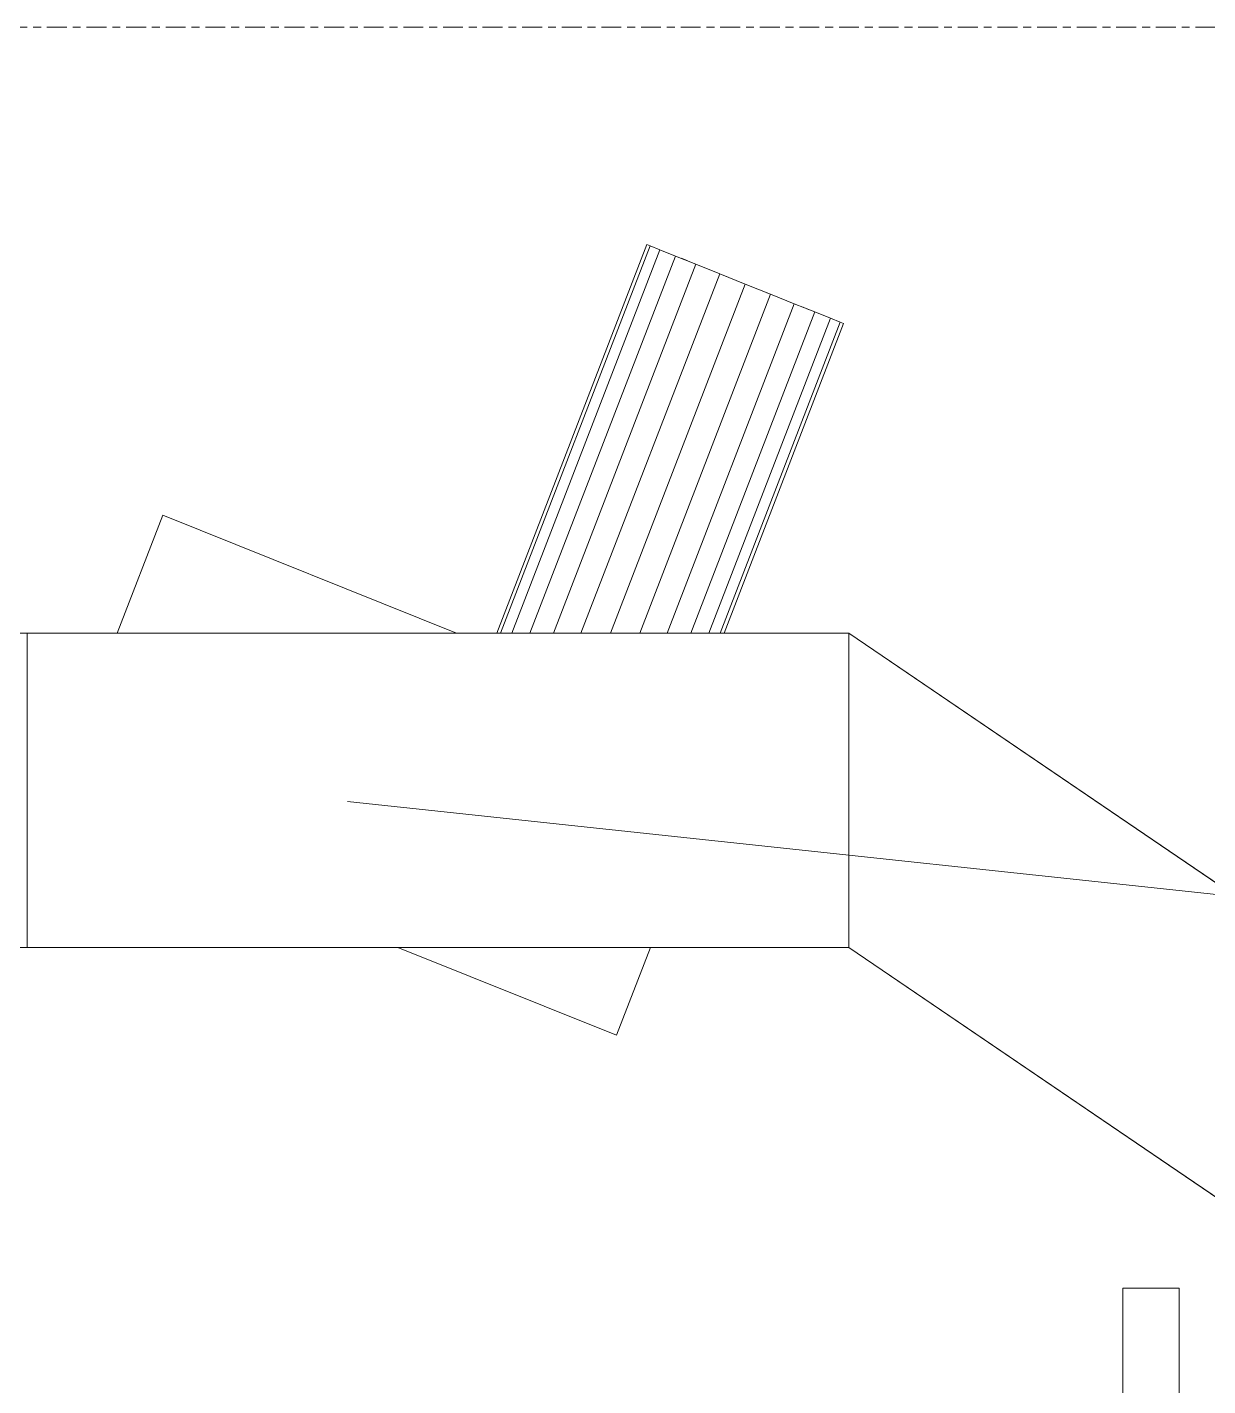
# Model space of a CAD drawing. Header units: centimetres. Extents: x -11896 to 2794, y -437 to 1921.
# Drawn here: x -10960 to -10865.3, y 406.6 to 515.5 of the extents above; entities that cross this region are included whole.
import ezdxf

# ---------------------------------------------------------------- set-up
doc = ezdxf.new("R2010")
doc.units = ezdxf.units.CM
doc.linetypes.add('Centre', pattern=[3.175, 0.635, -0.475, 1.59, -0.475])
doc.layers.add('A-FLOR-LEVL', color=7, linetype='Continuous', lineweight=9)
doc.layers.add('M-EQPM', color=7, linetype='Continuous', lineweight=9)

# ---------------------------------------------------------------- blocks, each defined once
blk = doc.blocks.new('EQ-01-001 - EQ-01-001_dwg_Agrupar_321-1505066-Sección 2-1')
at = {"layer": 'M-EQPM', "color": 251, "true_color": 0x656565}
for p, q in [((-10872.15, 356.18), (-10872.15, 414.44)), ((-10867.63, 414.44), (-10872.15, 414.44)), ((-10872.15, 356.18), (-10872.15, 414.44)), ((-10867.63, 414.44), (-10872.15, 414.44)), ((-10867.63, 356.18), (-10867.63, 414.44)), ((-10867.63, 414.44), (-10867.63, 356.18))]:
    blk.add_line(p, q, dxfattribs=at)
at = {"layer": 'M-EQPM', "color": 251, "true_color": 0x656565, "flags": 128}
blk.add_lwpolyline([(-10867.63, 356.18), (-10867.63, 414.44), (-10872.15, 414.44), (-10872.15, 356.18)], dxfattribs=at)
blk = doc.blocks.new('EQ-01-001 - EQ-01-001_dwg_Agrupar_1649-1505084-Sección 2-1')
blk.add_blockref('EQ-01-001 - EQ-01-001_dwg_Agrupar_321-1505066-Sección 2-1', (0, 0))
blk = doc.blocks.new('EQ-01-001 - EQ-01-001_dwg_Agrupar_674-1505085-Sección 2-1')
at = {"layer": 'M-EQPM', "color": 136, "true_color": 0x007f7f, "flags": 128}
blk.add_lwpolyline([(-10934.3, 453.44), (-10746.55, 433.36), (-10617.73, 403.54), (-10310.35, 403.54)], dxfattribs=at)
blk = doc.blocks.new('EQ-01-001 - EQ-01-001_dwg_Agrupar_795-1505089-Sección 2-1')
at = {"layer": 'M-EQPM', "color": 136, "true_color": 0x007f7f}
for p, q in [((-10952.76, 466.96), (-10949.11, 476.42)), ((-10952.76, 466.96), (-10949.11, 476.42)), ((-10949.11, 476.42), (-10952.76, 466.96)), ((-10925.58, 466.96), (-10949.11, 476.42)), ((-10925.58, 466.96), (-10949.11, 476.42)), ((-10925.58, 466.96), (-10949.11, 476.42)), ((-10930.27, 441.76), (-10912.74, 434.72)), ((-10930.27, 441.76), (-10912.74, 434.72)), ((-10912.74, 434.72), (-10910.02, 441.76)), ((-10912.74, 434.72), (-10910.02, 441.76))]:
    blk.add_line(p, q, dxfattribs=at)
at = {"layer": 'M-EQPM', "color": 136, "true_color": 0x007f7f, "flags": 128}
blk.add_lwpolyline([(-10930.27, 441.76), (-10912.74, 434.72), (-10910.02, 441.76)], dxfattribs=at)
blk = doc.blocks.new('EQ-01-001 - EQ-01-001_dwg_Agrupar_796-1505090-Sección 2-1')
at = {"layer": 'M-EQPM', "color": 136, "true_color": 0x007f7f}
for p, q in [((-10910.32, 498.11), (-10922.35, 466.96)), ((-10910.32, 498.11), (-10922.35, 466.96)), ((-10922.35, 466.96), (-10910.32, 498.11)), ((-10910.05, 498.01), (-10922.04, 466.96)), ((-10910.05, 498.01), (-10922.04, 466.96)), ((-10922.04, 466.96), (-10910.05, 498.01)), ((-10910.05, 498.01), (-10910.32, 498.11)), ((-10910.05, 498.01), (-10909.26, 497.69)), ((-10909.54, 497.8), (-10909.45, 497.76)), ((-10909.54, 497.8), (-10909.45, 497.76)), ((-10909.54, 497.8), (-10909.45, 497.76)), ((-10909.54, 497.8), (-10909.45, 497.76)), ((-10909.54, 497.8), (-10909.45, 497.76)), ((-10909.54, 497.8), (-10909.45, 497.76)), ((-10909.54, 497.8), (-10909.45, 497.76)), ((-10909.54, 497.8), (-10909.45, 497.76)), ((-10909.54, 497.8), (-10909.45, 497.76)), ((-10909.54, 497.8), (-10909.45, 497.76)), ((-10909.54, 497.8), (-10909.45, 497.76)), ((-10909.54, 497.8), (-10909.45, 497.76)), ((-10909.54, 497.8), (-10909.45, 497.76)), ((-10909.54, 497.8), (-10909.45, 497.76)), ((-10909.54, 497.8), (-10909.45, 497.76)), ((-10909.54, 497.8), (-10909.45, 497.76)), ((-10909.54, 497.8), (-10909.45, 497.76)), ((-10909.54, 497.8), (-10909.45, 497.76)), ((-10909.54, 497.8), (-10909.45, 497.76)), ((-10909.54, 497.8), (-10909.45, 497.76)), ((-10909.54, 497.8), (-10909.45, 497.76)), ((-10909.54, 497.8), (-10909.45, 497.76)), ((-10909.54, 497.8), (-10909.45, 497.76)), ((-10909.54, 497.8), (-10909.45, 497.76)), ((-10909.54, 497.8), (-10909.45, 497.76)), ((-10909.26, 497.69), (-10921.13, 466.96)), ((-10909.26, 497.69), (-10921.13, 466.96)), ((-10921.13, 466.96), (-10909.26, 497.69)), ((-10908.01, 497.18), (-10919.68, 466.96)), ((-10908.01, 497.18), (-10919.68, 466.96)), ((-10919.68, 466.96), (-10908.01, 497.18)), ((-10909.26, 497.69), (-10908.01, 497.18)), ((-10908.01, 497.18), (-10906.38, 496.53)), ((-10907.56, 497.01), (-10907.09, 496.82)), ((-10907.56, 497.01), (-10907.09, 496.82)), ((-10907.56, 497.01), (-10907.09, 496.82)), ((-10907.56, 497.01), (-10907.09, 496.82)), ((-10907.56, 497.01), (-10907.09, 496.82)), ((-10907.56, 497.01), (-10907.09, 496.82)), ((-10907.56, 497.01), (-10907.09, 496.82)), ((-10907.56, 497.01), (-10907.09, 496.82)), ((-10907.56, 497.01), (-10907.09, 496.82)), ((-10907.56, 497.01), (-10907.09, 496.82)), ((-10907.56, 497.01), (-10907.09, 496.82)), ((-10907.56, 497.01), (-10907.09, 496.82)), ((-10907.56, 497.01), (-10907.09, 496.82)), ((-10907.56, 497.01), (-10907.09, 496.82)), ((-10907.56, 497.01), (-10907.09, 496.82)), ((-10907.56, 497.01), (-10907.09, 496.82)), ((-10907.56, 497.01), (-10907.09, 496.82)), ((-10907.56, 497.01), (-10907.09, 496.82)), ((-10907.56, 497.01), (-10907.09, 496.82)), ((-10907.56, 497.01), (-10907.09, 496.82)), ((-10907.56, 497.01), (-10907.09, 496.82)), ((-10907.56, 497.01), (-10907.09, 496.82)), ((-10907.56, 497.01), (-10907.09, 496.82)), ((-10907.56, 497.01), (-10907.09, 496.82)), ((-10907.56, 497.01), (-10907.09, 496.82)), ((-10906.38, 496.53), (-10917.79, 466.96)), ((-10906.38, 496.53), (-10917.79, 466.96)), ((-10917.79, 466.96), (-10906.38, 496.53)), ((-10904.47, 495.76), (-10915.59, 466.96)), ((-10904.47, 495.76), (-10915.59, 466.96)), ((-10915.59, 466.96), (-10904.47, 495.76)), ((-10906.38, 496.53), (-10904.47, 495.76)), ((-10904.47, 495.76), (-10902.43, 494.94)), ((-10904.19, 495.65), (-10903.94, 495.55)), ((-10904.19, 495.65), (-10903.94, 495.55)), ((-10904.19, 495.65), (-10903.94, 495.55)), ((-10904.19, 495.65), (-10903.94, 495.55)), ((-10904.19, 495.65), (-10903.94, 495.55)), ((-10904.19, 495.65), (-10903.94, 495.55)), ((-10904.19, 495.65), (-10903.94, 495.55)), ((-10904.19, 495.65), (-10903.94, 495.55)), ((-10904.19, 495.65), (-10903.94, 495.55)), ((-10904.19, 495.65), (-10903.94, 495.55)), ((-10904.19, 495.65), (-10903.94, 495.55)), ((-10904.19, 495.65), (-10903.94, 495.55)), ((-10904.19, 495.65), (-10903.94, 495.55)), ((-10904.19, 495.65), (-10903.94, 495.55)), ((-10904.19, 495.65), (-10903.94, 495.55)), ((-10904.19, 495.65), (-10903.94, 495.55)), ((-10904.19, 495.65), (-10903.94, 495.55)), ((-10904.19, 495.65), (-10903.94, 495.55)), ((-10904.19, 495.65), (-10903.94, 495.55)), ((-10904.19, 495.65), (-10903.94, 495.55)), ((-10904.19, 495.65), (-10903.94, 495.55)), ((-10904.19, 495.65), (-10903.94, 495.55)), ((-10904.19, 495.65), (-10903.94, 495.55)), ((-10904.19, 495.65), (-10903.94, 495.55)), ((-10904.19, 495.65), (-10903.94, 495.55)), ((-10902.43, 494.94), (-10913.23, 466.96)), ((-10902.43, 494.94), (-10913.23, 466.96)), ((-10913.23, 466.96), (-10902.43, 494.94)), ((-10902.43, 494.94), (-10900.39, 494.12)), ((-10900.39, 494.12), (-10910.87, 466.96)), ((-10900.39, 494.12), (-10910.87, 466.96)), ((-10910.87, 466.96), (-10900.39, 494.12)), ((-10900.93, 494.34), (-10900.68, 494.24)), ((-10900.93, 494.34), (-10900.68, 494.24)), ((-10900.93, 494.34), (-10900.68, 494.24)), ((-10900.93, 494.34), (-10900.68, 494.24)), ((-10900.93, 494.34), (-10900.68, 494.24)), ((-10900.93, 494.34), (-10900.68, 494.24)), ((-10900.93, 494.34), (-10900.68, 494.24)), ((-10900.93, 494.34), (-10900.68, 494.24)), ((-10900.93, 494.34), (-10900.68, 494.24)), ((-10900.93, 494.34), (-10900.68, 494.24)), ((-10900.93, 494.34), (-10900.68, 494.24)), ((-10900.93, 494.34), (-10900.68, 494.24)), ((-10900.93, 494.34), (-10900.68, 494.24)), ((-10900.93, 494.34), (-10900.68, 494.24)), ((-10900.93, 494.34), (-10900.68, 494.24)), ((-10900.93, 494.34), (-10900.68, 494.24)), ((-10900.93, 494.34), (-10900.68, 494.24)), ((-10900.93, 494.34), (-10900.68, 494.24)), ((-10900.93, 494.34), (-10900.68, 494.24)), ((-10900.93, 494.34), (-10900.68, 494.24)), ((-10900.93, 494.34), (-10900.68, 494.24)), ((-10900.93, 494.34), (-10900.68, 494.24)), ((-10900.93, 494.34), (-10900.68, 494.24)), ((-10900.93, 494.34), (-10900.68, 494.24)), ((-10900.93, 494.34), (-10900.68, 494.24)), ((-10900.39, 494.12), (-10898.49, 493.36)), ((-10898.49, 493.36), (-10908.68, 466.96)), ((-10898.49, 493.36), (-10908.68, 466.96)), ((-10908.68, 466.96), (-10898.49, 493.36)), ((-10896.85, 492.7), (-10906.79, 466.96)), ((-10896.85, 492.7), (-10906.79, 466.96)), ((-10906.79, 466.96), (-10896.85, 492.7)), ((-10898.49, 493.36), (-10896.85, 492.7)), ((-10897.77, 493.07), (-10897.3, 492.88)), ((-10897.77, 493.07), (-10897.3, 492.88)), ((-10897.77, 493.07), (-10897.3, 492.88)), ((-10897.77, 493.07), (-10897.3, 492.88)), ((-10897.77, 493.07), (-10897.3, 492.88)), ((-10897.77, 493.07), (-10897.3, 492.88)), ((-10897.77, 493.07), (-10897.3, 492.88)), ((-10897.77, 493.07), (-10897.3, 492.88)), ((-10897.77, 493.07), (-10897.3, 492.88)), ((-10897.77, 493.07), (-10897.3, 492.88)), ((-10897.77, 493.07), (-10897.3, 492.88)), ((-10897.77, 493.07), (-10897.3, 492.88)), ((-10897.77, 493.07), (-10897.3, 492.88)), ((-10897.77, 493.07), (-10897.3, 492.88)), ((-10897.77, 493.07), (-10897.3, 492.88)), ((-10897.77, 493.07), (-10897.3, 492.88)), ((-10897.77, 493.07), (-10897.3, 492.88)), ((-10897.77, 493.07), (-10897.3, 492.88)), ((-10897.77, 493.07), (-10897.3, 492.88)), ((-10897.77, 493.07), (-10897.3, 492.88)), ((-10897.77, 493.07), (-10897.3, 492.88)), ((-10897.77, 493.07), (-10897.3, 492.88)), ((-10897.77, 493.07), (-10897.3, 492.88)), ((-10897.77, 493.07), (-10897.3, 492.88)), ((-10897.77, 493.07), (-10897.3, 492.88)), ((-10896.85, 492.7), (-10895.6, 492.2)), ((-10895.6, 492.2), (-10905.34, 466.96)), ((-10895.6, 492.2), (-10905.34, 466.96)), ((-10905.34, 466.96), (-10895.6, 492.2)), ((-10894.81, 491.88), (-10904.43, 466.96)), ((-10894.81, 491.88), (-10904.43, 466.96)), ((-10904.43, 466.96), (-10894.81, 491.88)), ((-10894.54, 491.77), (-10904.12, 466.96)), ((-10894.54, 491.77), (-10904.12, 466.96)), ((-10904.12, 466.96), (-10894.54, 491.77)), ((-10895.6, 492.2), (-10894.81, 491.88)), ((-10895.41, 492.12), (-10895.32, 492.09)), ((-10895.41, 492.12), (-10895.32, 492.09)), ((-10895.41, 492.12), (-10895.32, 492.09)), ((-10895.41, 492.12), (-10895.32, 492.09)), ((-10895.41, 492.12), (-10895.32, 492.09)), ((-10895.41, 492.12), (-10895.32, 492.09)), ((-10895.41, 492.12), (-10895.32, 492.09)), ((-10895.41, 492.12), (-10895.32, 492.09)), ((-10895.41, 492.12), (-10895.32, 492.09)), ((-10895.41, 492.12), (-10895.32, 492.09)), ((-10895.41, 492.12), (-10895.32, 492.09)), ((-10895.41, 492.12), (-10895.32, 492.09)), ((-10895.41, 492.12), (-10895.32, 492.09)), ((-10895.41, 492.12), (-10895.32, 492.09)), ((-10895.41, 492.12), (-10895.32, 492.09)), ((-10895.41, 492.12), (-10895.32, 492.09)), ((-10895.41, 492.12), (-10895.32, 492.09)), ((-10895.41, 492.12), (-10895.32, 492.09)), ((-10895.41, 492.12), (-10895.32, 492.09)), ((-10895.41, 492.12), (-10895.32, 492.09)), ((-10895.41, 492.12), (-10895.32, 492.09)), ((-10895.41, 492.12), (-10895.32, 492.09)), ((-10895.41, 492.12), (-10895.32, 492.09)), ((-10895.41, 492.12), (-10895.32, 492.09)), ((-10895.41, 492.12), (-10895.32, 492.09)), ((-10894.81, 491.88), (-10894.54, 491.77))]:
    blk.add_line(p, q, dxfattribs=at)
blk = doc.blocks.new('EQ-01-001 - EQ-01-001_dwg_Agrupar_459-1505091-Sección 2-1')
for name in ['EQ-01-001 - EQ-01-001_dwg_Agrupar_796-1505090-Sección 2-1', 'EQ-01-001 - EQ-01-001_dwg_Agrupar_795-1505089-Sección 2-1']:
    blk.add_blockref(name, (0, 0))
blk = doc.blocks.new('EQ-01-001 - EQ-01-001_dwg_Agrupar_1590-1505092-Sección 2-1')
at = {"layer": 'M-EQPM', "color": 253, "true_color": 0x999999}
for p, q in [((-10959.99, 466.96), (-10894.13, 466.96)), ((-10959.99, 441.76), (-10959.99, 466.96)), ((-10894.13, 466.96), (-10959.99, 466.96)), ((-10894.13, 441.76), (-10894.13, 466.96)), ((-10844.74, 433.36), (-10894.13, 466.96)), ((-10894.13, 441.76), (-10894.13, 466.96)), ((-10894.13, 466.96), (-10894.13, 441.76)), ((-10894.13, 466.96), (-10844.74, 433.36)), ((-10959.99, 441.76), (-10894.13, 441.76)), ((-10894.13, 441.76), (-10844.74, 408.16))]:
    blk.add_line(p, q, dxfattribs=at)
at = {"layer": 'M-EQPM', "color": 253, "true_color": 0x999999, "flags": 128}
for points in [[(-10894.13, 441.76), (-10844.74, 408.16), (-10844.74, 433.36), (-10894.13, 466.96), (-10894.13, 441.76), (-10959.99, 441.76), (-10959.99, 466.96), (-10963.36, 466.96), (-10963.36, 441.76), (-10959.99, 441.76)], [(-10959.99, 441.76), (-10959.99, 466.96), (-10894.13, 466.96), (-10894.13, 441.76)], [(-10990.32, 441.76), (-10963.36, 441.76), (-10959.99, 441.76), (-10894.13, 441.76)], [(-10894.13, 441.76), (-10844.74, 408.16), (-10844.74, 433.36), (-10743.87, 433.36)]]:
    blk.add_lwpolyline(points, dxfattribs=at)
blk = doc.blocks.new('EQ-01-001 - EQ-01-001_dwg_Agrupar_798-1505099-Sección 2-1')
for name in ['EQ-01-001 - EQ-01-001_dwg_Agrupar_459-1505091-Sección 2-1', 'EQ-01-001 - EQ-01-001_dwg_Agrupar_1590-1505092-Sección 2-1']:
    blk.add_blockref(name, (0, 0))
blk = doc.blocks.new('EQ-01-001 - EQ-01-001_dwg_Agrupar_781-1505150-Sección 2-1')
for name in ['EQ-01-001 - EQ-01-001_dwg_Agrupar_798-1505099-Sección 2-1', 'EQ-01-001 - EQ-01-001_dwg_Agrupar_674-1505085-Sección 2-1', 'EQ-01-001 - EQ-01-001_dwg_Agrupar_1649-1505084-Sección 2-1']:
    blk.add_blockref(name, (0, 0))
blk = doc.blocks.new('EQ-01-001 - EQ-01-001_dwg-1504998-Sección 2-1')
blk.add_blockref('EQ-01-001 - EQ-01-001_dwg_Agrupar_781-1505150-Sección 2-1', (0, 0))
blk = doc.blocks.new('EQ-01-001 - EQ-01-001-1479796-Sección 2-1')
blk.add_blockref('EQ-01-001 - EQ-01-001_dwg-1504998-Sección 2-1', (0, 0))
blk = doc.blocks.new('PQ_RVR_MEP-01_ZZ_ZZ_MO_T_A_rvt-1-Sección 2-1')
at = {"layer": 'M-EQPM', "lineweight": 9}
blk.add_blockref('EQ-01-001 - EQ-01-001-1479796-Sección 2-1', (0, 0), dxfattribs=at)

msp = doc.modelspace()

# ---------------------------------------------------------------- linework, layer by layer
at = {"layer": 'A-FLOR-LEVL', "color": 253, "linetype": 'Centre', "true_color": 0xaaaaaa}
msp.add_line((-11896.135, 515.53), (-4860.713, 515.53), dxfattribs=at)

# ---------------------------------------------------------------- block references
at = {"lineweight": 5}
msp.add_blockref('PQ_RVR_MEP-01_ZZ_ZZ_MO_T_A_rvt-1-Sección 2-1', (0, 0), dxfattribs=at)

doc.saveas('drawing.dxf')
